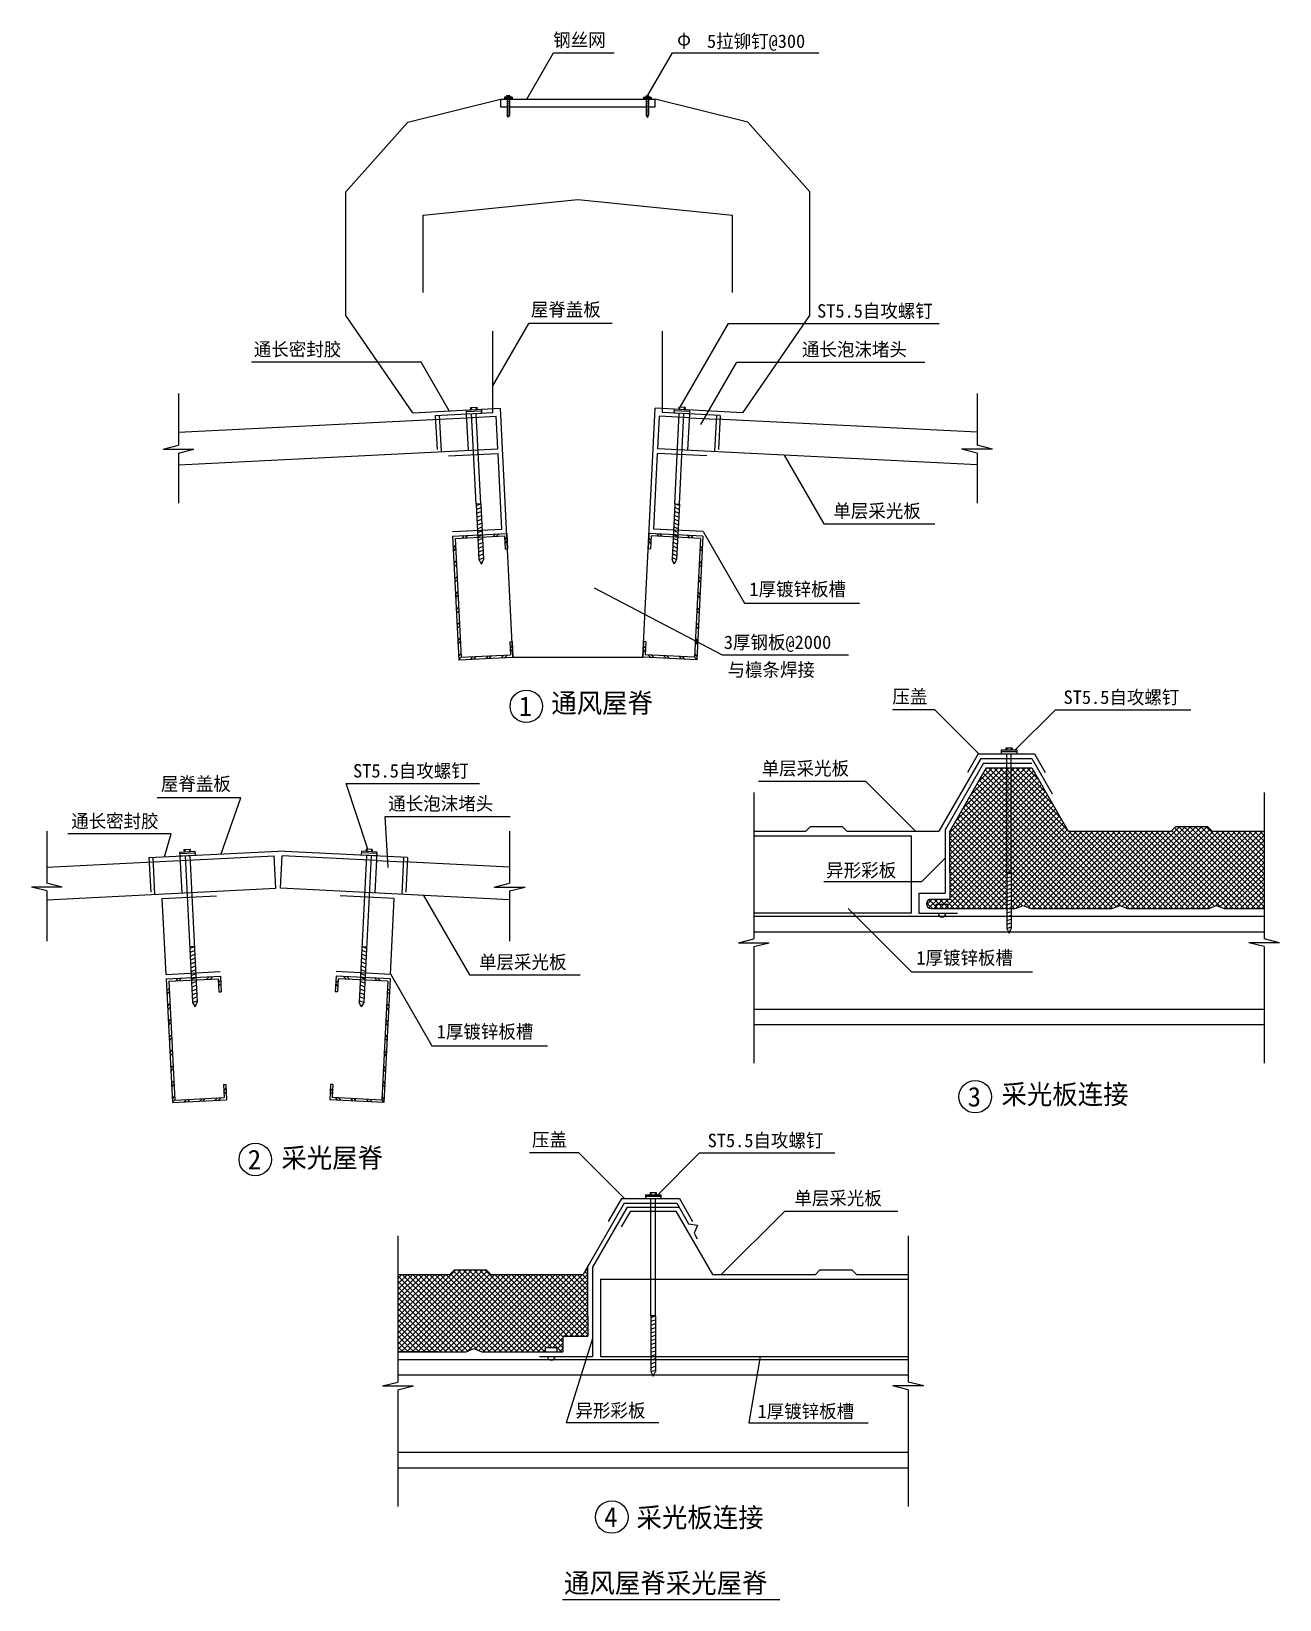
# Model space of a CAD drawing. Header units: metres. Extents: x -1391 to 14752, y -5432 to 14847.
import ezdxf

# ---------------------------------------------------------------- set-up
doc = ezdxf.new("R2010")
doc.units = ezdxf.units.M
for name, color, linetype in [('1', 2, 'Continuous'), ('2', 3, 'Continuous'), ('4', 5, 'Continuous'), ('5', 6, 'Continuous')]:
    doc.layers.add(name, color=color, linetype=linetype)

msp = doc.modelspace()

# ---------------------------------------------------------------- hatches: boundary and pattern name
at = {"layer": '5'}
h = msp.add_hatch(dxfattribs=at)
h.set_pattern_fill('PLAST', scale=1000)
h.paths.add_polyline_path([(6444.31, 13871.78), (6529.31, 13871.78), (6529.31, 13971.78), (6494.31, 13971.78), (4759.31, 13971.78), (4759.31, 13871.78), (4844.31, 13871.78)])
h.paths.add_polyline_path([(4729.31, 13971.78), (4694.31, 13971.78), (4644.31, 13971.78), (4644.31, 13871.78), (4729.31, 13871.78)])
h.paths.add_polyline_path([(6559.31, 13871.78), (6644.31, 13871.78), (6644.31, 13971.78), (6559.31, 13971.78)])

# ---------------------------------------------------------------- linework, layer by layer
for p, q in [((4675.56, 13971.78), (6675.56, 13971.78)), ((4875.56, 13871.78), (6475.56, 13871.78)), ((3885.59, 9832.55), (4235.15, 9850.03)), ((7115.97, 9850.03), (7465.53, 9832.55)), ((11222.42, 3967.6), (11222.42, 5504.2)), ((11282.42, 3967.6), (11282.42, 5504.2)), ((10558.04, 4629.83), (11222.55, 5294.35)), ((10654.64, 4797.15), (11181.7, 5324.2)), ((10751.25, 4964.46), (11110.99, 5324.2)), ((10847.85, 5131.78), (11040.28, 5324.2)), ((11222.55, 5018.49), (10943.54, 5297.51)), ((10944.46, 5299.09), (10969.57, 5324.2)), ((11222.55, 5089.2), (10987.55, 5324.2)), ((11222.55, 5159.91), (11058.26, 5324.2)), ((11222.55, 5230.62), (11128.98, 5324.2)), ((11222.55, 5301.33), (11199.69, 5324.2)), ((11222.55, 5294.35), (11252.41, 5324.2)), ((11282.55, 5241.33), (11222.55, 5301.33)), ((11222.55, 5223.64), (11282.55, 5283.64)), ((11282.55, 5312.05), (11270.4, 5324.2)), ((11282.55, 5071.51), (11535.25, 5324.2)), ((11282.55, 5142.22), (11464.54, 5324.2)), ((11282.55, 5212.93), (11393.83, 5324.2)), ((11282.55, 5283.64), (11323.12, 5324.2)), ((11922.89, 4671.71), (11282.55, 5312.05)), ((11282.55, 5000.79), (11568.05, 5286.29)), ((11826.29, 4839.02), (11341.11, 5324.2)), ((11729.68, 5006.34), (11411.82, 5324.2)), ((11633.08, 5173.65), (11482.53, 5324.2)), ((10485.5, 4486.59), (11222.55, 5223.64)), ((10485.5, 4415.87), (11222.55, 5152.93)), ((10485.5, 4345.16), (11222.55, 5082.22)), ((11222.55, 4664.94), (10814.13, 5073.37)), ((11222.55, 4735.65), (10840.01, 5118.19)), ((11222.55, 4806.36), (10865.89, 5163.02)), ((11222.55, 4877.07), (10891.77, 5207.85)), ((11222.55, 4947.78), (10917.66, 5252.68)), ((11282.55, 5170.62), (11222.55, 5230.62)), ((11222.55, 5152.93), (11282.55, 5212.93)), ((11282.55, 5099.91), (11222.55, 5159.91)), ((11222.55, 5082.22), (11282.55, 5142.22)), ((11282.55, 5029.2), (11222.55, 5089.2)), ((11222.55, 5011.51), (11282.55, 5071.51)), ((11282.55, 4930.08), (11593.93, 5241.46)), ((13019.69, 3504.2), (11282.55, 5241.33)), ((11282.55, 4859.37), (11619.81, 5196.63)), ((12948.98, 3504.2), (11282.55, 5170.62)), ((11282.55, 4788.66), (11645.69, 5151.8)), ((11282.55, 4717.95), (11671.58, 5106.98)), ((12878.26, 3504.2), (11282.55, 5099.91)), ((10485.5, 4274.45), (11222.55, 5011.51)), ((10485.5, 4203.74), (11222.55, 4940.79)), ((10485.5, 4133.03), (11222.55, 4870.08)), ((11222.55, 4382.1), (10710.59, 4894.06)), ((11222.55, 4452.81), (10736.48, 4938.88)), ((11222.55, 4523.52), (10762.36, 4983.71)), ((11222.55, 4594.23), (10788.24, 5028.54)), ((11282.55, 4958.49), (11222.55, 5018.49)), ((11222.55, 4940.79), (11282.55, 5000.79)), ((11282.55, 4887.78), (11222.55, 4947.78)), ((11222.55, 4870.08), (11282.55, 4930.08)), ((11282.55, 4817.07), (11222.55, 4877.07)), ((11282.55, 4647.24), (11697.46, 5062.15)), ((12807.55, 3504.2), (11282.55, 5029.2)), ((11282.55, 4576.53), (11723.34, 5017.32)), ((11282.55, 4505.82), (11749.23, 4972.49)), ((12704.4, 3536.64), (11282.55, 4958.49)), ((11282.55, 4435.11), (11775.11, 4927.66)), ((12643.1, 3527.24), (11282.55, 4887.78)), ((11282.55, 4364.4), (11800.99, 4882.84)), ((10485.5, 4062.32), (11222.55, 4799.37)), ((10485.5, 3991.61), (11222.55, 4728.66)), ((11222.55, 4028.54), (10581.18, 4669.92)), ((11222.55, 4099.25), (10607.06, 4714.74)), ((11222.55, 4169.96), (10632.95, 4759.57)), ((11222.55, 4240.67), (10658.83, 4804.4)), ((11222.55, 4311.39), (10684.71, 4849.23)), ((11222.55, 4799.37), (11282.55, 4859.37)), ((11282.55, 4746.36), (11222.55, 4806.36)), ((11222.55, 4728.66), (11282.55, 4788.66)), ((11282.55, 4675.65), (11222.55, 4735.65)), ((11222.55, 4657.95), (11282.55, 4717.95)), ((11282.55, 4604.94), (11222.55, 4664.94)), ((11282.55, 4293.69), (11826.87, 4838.01)), ((12592.59, 3507.04), (11282.55, 4817.07)), ((11282.55, 4222.98), (11852.76, 4793.18)), ((11282.55, 4152.27), (11878.64, 4748.35)), ((12524.71, 3504.2), (11282.55, 4746.36)), ((11282.55, 4081.56), (11904.52, 4703.52)), ((12454, 3504.2), (11282.55, 4675.65)), ((10485.5, 3920.9), (11222.55, 4657.95)), ((10485.5, 3850.19), (11222.55, 4587.24)), ((10485.5, 3779.48), (11222.55, 4516.53)), ((11222.55, 3745.7), (10485.5, 4482.75)), ((11222.55, 3816.41), (10503.53, 4535.43)), ((11222.55, 3887.12), (10529.42, 4580.26)), ((11222.55, 3957.83), (10555.3, 4625.09)), ((11222.55, 4587.24), (11282.55, 4647.24)), ((11282.55, 4534.23), (11222.55, 4594.23)), ((11222.55, 4516.53), (11282.55, 4576.53)), ((11282.55, 4463.52), (11222.55, 4523.52)), ((11222.55, 4445.82), (11282.55, 4505.82)), ((11282.55, 4010.85), (11930.4, 4658.7)), ((11282.55, 3940.13), (11956.29, 4613.87)), ((12383.29, 3504.2), (11282.55, 4604.94)), ((11282.55, 3869.42), (11982.17, 4569.04)), ((12312.58, 3504.2), (11282.55, 4534.23)), ((11282.55, 3798.71), (12008.05, 4524.21)), ((11282.55, 3515.87), (12270.89, 4504.2)), ((11282.55, 3586.58), (12200.18, 4504.2)), ((11282.55, 3657.29), (12129.46, 4504.2)), ((11282.55, 3728), (12058.75, 4504.2)), ((12241.87, 3504.2), (11282.55, 4463.52)), ((11345.66, 3508.27), (12341.6, 4504.2)), ((11447.51, 3539.4), (12412.31, 4504.2)), ((11498.01, 3519.2), (12483.02, 4504.2)), ((11553.73, 3504.2), (12553.73, 4504.2)), ((11624.44, 3504.2), (12624.44, 4504.2)), ((11695.15, 3504.2), (12695.15, 4504.2)), ((11765.86, 3504.2), (12765.86, 4504.2)), ((11836.57, 3504.2), (12836.57, 4504.2)), ((11907.28, 3504.2), (12907.28, 4504.2)), ((11977.99, 3504.2), (12977.99, 4504.2)), ((12048.7, 3504.2), (13048.7, 4504.2)), ((13090.4, 3504.2), (12090.4, 4504.2)), ((12119.41, 3504.2), (13119.41, 4504.2)), ((13161.11, 3504.2), (12161.11, 4504.2)), ((12190.13, 3504.2), (13190.13, 4504.2)), ((13231.82, 3504.2), (12231.82, 4504.2)), ((12260.84, 3504.2), (13260.84, 4504.2)), ((13302.53, 3504.2), (12302.53, 4504.2)), ((12331.55, 3504.2), (13331.55, 4504.2)), ((13373.24, 3504.2), (12373.24, 4504.2)), ((12402.26, 3504.2), (13462.26, 4564.2)), ((13443.95, 3504.2), (12443.95, 4504.2)), ((12472.97, 3504.2), (13532.97, 4564.2)), ((13514.66, 3504.2), (12514.66, 4504.2)), ((12543.68, 3504.2), (13603.68, 4564.2)), ((13585.37, 3504.2), (12585.37, 4504.2)), ((12633.65, 3523.46), (13674.39, 4564.2)), ((13656.08, 3504.2), (12656.08, 4504.2)), ((12713.79, 3532.89), (13745.1, 4564.2)), ((13726.79, 3504.2), (12726.79, 4504.2)), ((12764.29, 3512.69), (13815.81, 4564.2)), ((13797.5, 3504.2), (12797.5, 4504.2)), ((12826.52, 3504.2), (13853.74, 4531.42)), ((13858.87, 3513.55), (12868.21, 4504.2)), ((12897.23, 3504.2), (13897.23, 4504.2)), ((13909.38, 3533.75), (12938.92, 4504.2)), ((12967.94, 3504.2), (13967.94, 4504.2)), ((13992.39, 3521.45), (13009.64, 4504.2)), ((13038.65, 3504.2), (14038.65, 4504.2)), ((14080.35, 3504.2), (13080.35, 4504.2)), ((13109.36, 3504.2), (14109.36, 4504.2)), ((14151.06, 3504.2), (13151.06, 4504.2)), ((13180.07, 3504.2), (14180.07, 4504.2)), ((14221.77, 3504.2), (13221.77, 4504.2)), ((13250.79, 3504.2), (14250.79, 4504.2)), ((14292.48, 3504.2), (13292.48, 4504.2)), ((13321.5, 3504.2), (14321.5, 4504.2)), ((14363.19, 3504.2), (13357.07, 4510.32)), ((13392.21, 3504.2), (14392.21, 4504.2)), ((14433.9, 3504.2), (13392.43, 4545.68)), ((14504.61, 3504.2), (13444.61, 4564.2)), ((13462.92, 3504.2), (14462.92, 4504.2)), ((14552.55, 3526.97), (13515.32, 4564.2)), ((13533.63, 3504.2), (14533.63, 4504.2)), ((14552.55, 3597.68), (13586.03, 4564.2)), ((14552.55, 3668.39), (13656.74, 4564.2)), ((14552.55, 3739.1), (13727.45, 4564.2)), ((14552.55, 3809.81), (13798.16, 4564.2)), ((14552.55, 3880.52), (13928.87, 4504.2)), ((14552.55, 3951.23), (13999.58, 4504.2)), ((14552.55, 4021.94), (14070.3, 4504.2)), ((14552.55, 4092.66), (14141.01, 4504.2)), ((14552.55, 4163.37), (14211.72, 4504.2)), ((14552.55, 4234.08), (14282.43, 4504.2)), ((14552.55, 4304.79), (14353.14, 4504.2)), ((14552.55, 4375.5), (14423.85, 4504.2)), ((14552.55, 4446.21), (14494.56, 4504.2)), ((10422.36, 3504.2), (11222.55, 4304.4)), ((10485.5, 3708.77), (11222.55, 4445.82)), ((11222.55, 3674.99), (10485.5, 4412.04)), ((10485.5, 3638.06), (11222.55, 4375.11)), ((11222.55, 3604.28), (10485.5, 4341.33)), ((11222.55, 3533.57), (10485.5, 4270.62)), ((11282.55, 4392.81), (11222.55, 4452.81)), ((11222.55, 4375.11), (11282.55, 4435.11)), ((11282.55, 4322.1), (11222.55, 4382.1)), ((11222.55, 4304.4), (11282.55, 4364.4)), ((11282.55, 4251.39), (11222.55, 4311.39)), ((11222.55, 4233.69), (11282.55, 4293.69)), ((12171.16, 3504.2), (11282.55, 4392.81)), ((12100.45, 3504.2), (11282.55, 4322.1)), ((13604.34, 3504.2), (14552.55, 4452.42)), ((13675.05, 3504.2), (14552.55, 4381.71)), ((13745.76, 3504.2), (14552.55, 4311)), ((182.2, 4106.53), (531.77, 4124.01)), ((3070.59, 4124.01), (3420.16, 4106.53)), ((11181.21, 3504.2), (10485.5, 4199.91)), ((11110.5, 3504.2), (10485.5, 4129.2)), ((11039.79, 3504.2), (10485.5, 4058.49)), ((10493.07, 3504.2), (11222.55, 4233.69)), ((10563.78, 3504.2), (11222.55, 4162.98)), ((10634.49, 3504.2), (11222.55, 4092.27)), ((11282.55, 4180.67), (11222.55, 4240.67)), ((11222.55, 4162.98), (11282.55, 4222.98)), ((11282.55, 4109.96), (11222.55, 4169.96)), ((11222.55, 4092.27), (11282.55, 4152.27)), ((11282.55, 4039.25), (11222.55, 4099.25)), ((11222.55, 4021.56), (11282.55, 4081.56)), ((12029.74, 3504.2), (11282.55, 4251.39)), ((11959.03, 3504.2), (11282.55, 4180.67)), ((11888.31, 3504.2), (11282.55, 4109.96)), ((13816.47, 3504.2), (14552.55, 4240.29)), ((13921.63, 3538.66), (14552.55, 4169.58)), ((13980.07, 3526.38), (14552.55, 4098.86)), ((10969.08, 3504.2), (10485.5, 3987.78)), ((10898.37, 3504.2), (10485.5, 3917.07)), ((10705.2, 3504.2), (11222.55, 4021.56)), ((10775.91, 3504.2), (11222.55, 3950.85)), ((10846.62, 3504.2), (11222.55, 3880.13)), ((11282.55, 3968.54), (11222.55, 4028.54)), ((11239.31, 3967.6), (11282.55, 4010.85)), ((11817.6, 3504.2), (11282.55, 4039.25)), ((11746.89, 3504.2), (11282.55, 3968.54)), ((11676.18, 3504.2), (11282.55, 3897.83)), ((14030.57, 3506.17), (14552.55, 4028.15)), ((14099.31, 3504.2), (14552.55, 3957.44)), ((14170.02, 3504.2), (14552.55, 3886.73)), ((10827.65, 3504.2), (10485.5, 3846.36)), ((10756.94, 3504.2), (10485.5, 3775.65)), ((10686.23, 3504.2), (10485.5, 3704.93)), ((10917.33, 3504.2), (11222.55, 3809.42)), ((10988.04, 3504.2), (11222.55, 3738.71)), ((11058.75, 3504.2), (11222.55, 3668)), ((11605.47, 3504.2), (11282.55, 3827.12)), ((11534.27, 3504.7), (11282.55, 3756.41)), ((11427.32, 3540.93), (11282.55, 3685.7)), ((14240.73, 3504.2), (14552.55, 3816.02)), ((14311.45, 3504.2), (14552.55, 3745.31)), ((14382.16, 3504.2), (14552.55, 3674.6)), ((10186.85, 3551.54), (10259.52, 3624.2)), ((10261.97, 3504.2), (10187.32, 3578.85)), ((10217.28, 3511.26), (10330.23, 3624.2)), ((10332.68, 3504.2), (10218.9, 3617.98)), ((10280.94, 3504.2), (10400.94, 3624.2)), ((10403.39, 3504.2), (10283.39, 3624.2)), ((10351.65, 3504.2), (10471.65, 3624.2)), ((10474.1, 3504.2), (10354.1, 3624.2)), ((10544.81, 3504.2), (10424.81, 3624.2)), ((10615.52, 3504.2), (10485.5, 3634.22)), ((11129.46, 3504.2), (11222.55, 3597.29)), ((11200.18, 3504.2), (11222.55, 3526.58)), ((11376.81, 3520.73), (11282.55, 3614.99)), ((11322.63, 3504.2), (11282.55, 3544.28)), ((14452.87, 3504.2), (14552.55, 3603.89)), ((14523.58, 3504.2), (14552.55, 3533.18)), ((3349.65, -2198.05), (4380.69, -1167.01)), ((3349.65, -2127.34), (4309.98, -1167.01)), ((3349.65, -2056.62), (4239.27, -1167.01)), ((3349.65, -1985.91), (4168.56, -1167.01)), ((3349.65, -1915.2), (4097.85, -1167.01)), ((3391.4, -2227.01), (4451.4, -1167.01)), ((3462.11, -2227.01), (4506.68, -1182.44)), ((5109.74, -2227.01), (4065.5, -1182.76)), ((5180.45, -2227.01), (4120.45, -1167.01)), ((5251.16, -2227.01), (4191.16, -1167.01)), ((5271.87, -2177.01), (4261.87, -1167.01)), ((5342.59, -2177.01), (4332.59, -1167.01)), ((5463.3, -2227.01), (4403.3, -1167.01)), ((5482.6, -2175.6), (4474.01, -1167.01)), ((5756.51, -1205.4), (5807.28, -1154.64)), ((5807.28, -1227.49), (5767.01, -1187.22)), ((5807.28, -1156.78), (5792.89, -1142.39)), ((3349.65, -1844.49), (3967.14, -1227.01)), ((3349.65, -1773.78), (3896.43, -1227.01)), ((3349.65, -1703.07), (3825.72, -1227.01)), ((3349.65, -1632.36), (3755.01, -1227.01)), ((3349.65, -1561.65), (3684.3, -1227.01)), ((3349.65, -1490.94), (3613.59, -1227.01)), ((3349.65, -1420.23), (3542.87, -1227.01)), ((3349.65, -1349.52), (3472.16, -1227.01)), ((3349.65, -1278.81), (3401.45, -1227.01)), ((4303.55, -2198.63), (3349.65, -1244.74)), ((4253.04, -2218.83), (3349.65, -1315.45)), ((4190.5, -2227.01), (3349.65, -1386.16)), ((4382.66, -2207.03), (3402.64, -1227.01)), ((4473.35, -2227.01), (3473.35, -1227.01)), ((3532.82, -2227.01), (4542.04, -1217.79)), ((4544.06, -2227.01), (3544.06, -1227.01)), ((3603.53, -2227.01), (4603.53, -1227.01)), ((4614.77, -2227.01), (3614.77, -1227.01)), ((3674.25, -2227.01), (4674.25, -1227.01)), ((4685.48, -2227.01), (3685.48, -1227.01)), ((3744.96, -2227.01), (4744.96, -1227.01)), ((4756.19, -2227.01), (3756.19, -1227.01)), ((3815.67, -2227.01), (4815.67, -1227.01)), ((4826.9, -2227.01), (3826.9, -1227.01)), ((3886.38, -2227.01), (4886.38, -1227.01)), ((4897.61, -2227.01), (3897.61, -1227.01)), ((3957.09, -2227.01), (4957.09, -1227.01)), ((4968.32, -2227.01), (3968.32, -1227.01)), ((4027.8, -2227.01), (5027.8, -1227.01)), ((5039.03, -2227.01), (4030.14, -1218.12)), ((4098.51, -2227.01), (5098.51, -1227.01)), ((4169.22, -2227.01), (5169.22, -1227.01)), ((4244.82, -2222.12), (5239.93, -1227.01)), ((4345.49, -2192.16), (5310.64, -1227.01)), ((4396, -2212.37), (5381.35, -1227.01)), ((4452.06, -2227.01), (5452.06, -1227.01)), ((4522.77, -2227.01), (5522.77, -1227.01)), ((4593.48, -2227.01), (5593.48, -1227.01)), ((5482.6, -2104.89), (4604.72, -1227.01)), ((4664.2, -2227.01), (5664.2, -1227.01)), ((5482.6, -2034.18), (4675.43, -1227.01)), ((4734.91, -2227.01), (5734.91, -1227.01)), ((5546.14, -2027.01), (4746.14, -1227.01)), ((4805.62, -2227.01), (5807.28, -1225.35)), ((5616.85, -2027.01), (4816.85, -1227.01)), ((4876.33, -2227.01), (5807.28, -1296.06)), ((5687.56, -2027.01), (4887.56, -1227.01)), ((4947.04, -2227.01), (5807.28, -1366.77)), ((5758.27, -2027.01), (4958.27, -1227.01)), ((5807.36, -2005.39), (5028.98, -1227.01)), ((5807.36, -1934.68), (5099.69, -1227.01)), ((5807.36, -1863.97), (5170.4, -1227.01)), ((5807.36, -1793.26), (5241.11, -1227.01)), ((5807.28, -1722.46), (5311.82, -1227.01)), ((5807.28, -1651.75), (5382.54, -1227.01)), ((5807.28, -1581.04), (5453.25, -1227.01)), ((5807.28, -1510.33), (5523.96, -1227.01)), ((5807.28, -1439.62), (5594.67, -1227.01)), ((5807.28, -1368.91), (5665.38, -1227.01)), ((5807.28, -1298.2), (5736.09, -1227.01)), ((4119.79, -2227.01), (3349.65, -1456.87)), ((4049.08, -2227.01), (3349.65, -1527.58)), ((3978.37, -2227.01), (3349.65, -1598.29)), ((5017.75, -2227.01), (5807.28, -1437.48)), ((5088.46, -2227.01), (5807.28, -1508.19)), ((5159.17, -2227.01), (5807.28, -1578.9)), ((3907.66, -2227.01), (3349.65, -1669)), ((3836.95, -2227.01), (3349.65, -1739.71)), ((3766.24, -2227.01), (3349.65, -1810.42)), ((5279.88, -2177.01), (5807.28, -1649.61)), ((5500.59, -2027.01), (5807.28, -1720.32)), ((5571.3, -2027.01), (5807.36, -1790.95)), ((3695.53, -2227.01), (3349.65, -1881.13)), ((3624.82, -2227.01), (3349.65, -1951.84)), ((3554.11, -2227.01), (3349.65, -2022.55)), ((5642.01, -2027.01), (5807.36, -1861.66)), ((5712.72, -2027.01), (5807.36, -1932.37)), ((5783.43, -2027.01), (5807.36, -2003.08)), ((3483.4, -2227.01), (3349.65, -2093.27)), ((3412.69, -2227.01), (3349.65, -2163.98)), ((5229.88, -2227.01), (5257.6, -2199.29)), ((5350.59, -2177.01), (5482.6, -2045)), ((5407.6, -2190.71), (5482.6, -2115.71)), ((5442.01, -2227.01), (5482.6, -2186.42)), ((5479.34, -5432.32), (8290.16, -5432.32))]:
    msp.add_line(p, q)
at = {"layer": '1'}
for p, q in [((3475.56, 13671.78), (4675.56, 13971.78)), ((4675.56, 13971.78), (4675.56, 13871.78)), ((4675.56, 13871.78), (4875.56, 13871.78)), ((6475.56, 13871.78), (6675.56, 13871.78)), ((7875.56, 13671.78), (6675.56, 13971.78)), ((6675.56, 13871.78), (6675.56, 13971.78)), ((2675.56, 12771.78), (3475.56, 13671.78)), ((8675.56, 12771.78), (7875.56, 13671.78)), ((2675.56, 11171.78), (2675.56, 12771.78)), ((3675.56, 12471.78), (5675.56, 12671.78)), ((5675.56, 12671.78), (7675.56, 12471.78)), ((8675.56, 11171.78), (8675.56, 12771.78)), ((3675.56, 11471.78), (3675.56, 12471.78)), ((7675.56, 11471.78), (7675.56, 12471.78)), ((3542.34, 9915.52), (2675.56, 11171.78)), ((7808.78, 9915.52), (8675.56, 11171.78)), ((4578.16, 9917.24), (4578.16, 10971.78)), ((6772.96, 9917.24), (6772.96, 10971.78)), ((3833.16, 9879.99), (4578.16, 9917.24)), ((3833.16, 9879.99), (3855.13, 9440.54)), ((7517.97, 9879.99), (6772.96, 9917.24)), ((7517.97, 9879.99), (7495.99, 9440.54)), ((512.08, 9243.35), (4641.58, 9449.83)), ((4005.38, 9357.94), (4644.58, 9389.9)), ((4693.52, 8411.13), (4644.58, 9389.9)), ((6657.6, 8411.13), (6706.54, 9389.9)), ((7345.74, 9357.94), (6706.54, 9389.9)), ((10839.04, 9243.35), (6709.54, 9449.83)), ((4054.32, 8379.17), (4693.52, 8411.13)), ((7296.8, 8379.17), (6657.6, 8411.13)), ((10854.9, 5504.2), (10714.88, 5261.7)), ((10854.9, 5504.2), (11580.65, 5504.2)), ((11580.65, 5504.2), (11720.67, 5261.7)), ((10889.54, 5444.2), (10346.8, 4504.2)), ((10924.18, 5384.2), (10425.37, 4520.28)), ((10958.82, 5324.2), (10840.45, 5119.2)), ((10889.54, 5444.2), (11546.01, 5444.2)), ((10924.18, 5384.2), (11546.02, 5384.2)), ((10958.82, 5324.2), (11546.02, 5324.2)), ((11546.01, 5444.2), (11808.72, 4989.2)), ((11546.02, 5324.2), (12019.47, 4504.2)), ((7952.42, 4504.2), (8624.02, 4504.2)), ((8684.02, 4564.2), (8624.02, 4504.2)), ((8684.02, 4564.2), (9094.02, 4564.2)), ((9154.02, 4504.2), (9094.02, 4564.2)), ((9154.02, 4504.2), (10346.8, 4504.2)), ((10425.37, 4520.28), (10425.37, 3704.2)), ((12019.47, 4504.2), (13350.82, 4504.2)), ((13410.82, 4564.2), (13350.82, 4504.2)), ((13410.82, 4564.2), (13820.82, 4564.2)), ((13820.82, 4564.2), (13880.82, 4504.2)), ((13880.82, 4504.2), (14552.42, 4504.2)), ((129.27, 4164.01), (1801.18, 4247.6)), ((129.27, 4164.01), (151.74, 3714.52)), ((3473.09, 4164.01), (1801.18, 4247.6)), ((3473.09, 4164.01), (3450.62, 3714.52)), ((10485.37, 3964.2), (10485.37, 3624.2)), ((-1191.3, 3617.33), (1771.18, 3765.45)), ((301.99, 3631.92), (1001.12, 3666.88)), ((4793.66, 3617.33), (1831.18, 3765.45)), ((3300.37, 3631.92), (2601.24, 3666.88)), ((10085.37, 3704.2), (10425.37, 3704.2)), ((10085.37, 3704.2), (10085.37, 3444.2)), ((350.93, 2653.14), (301.99, 3631.92)), ((3251.43, 2653.14), (3300.37, 3631.92)), ((10245.37, 3624.2), (10485.37, 3624.2)), ((10245.37, 3504.2), (11335.37, 3504.2)), ((11335.37, 3504.2), (11435.37, 3544.2)), ((11435.37, 3544.2), (11535.37, 3504.2)), ((11535.37, 3504.2), (12585.37, 3504.2)), ((12585.37, 3504.2), (12685.37, 3544.2)), ((12685.37, 3544.2), (12785.37, 3504.2)), ((12785.37, 3504.2), (13835.37, 3504.2)), ((13835.37, 3504.2), (13935.37, 3544.2)), ((13935.37, 3544.2), (14035.37, 3504.2)), ((14035.37, 3504.2), (14552.42, 3504.2)), ((10085.37, 3444.2), (10585.37, 3444.2)), ((350.93, 2653.14), (1050.06, 2688.1)), ((3251.43, 2653.14), (2552.3, 2688.1)), ((6275.09, -307.01), (5743.9, -1227.01)), ((6315.5, -357.01), (5867.14, -1133.56)), ((6240.45, -247.01), (6068.78, -544.33)), ((6240.45, -247.01), (6989.3, -247.01)), ((6275.09, -307.01), (6954.66, -307.01)), ((6315.5, -357.01), (6983.53, -357.01)), ((6954.66, -307.01), (7109.01, -574.33)), ((6989.3, -247.01), (7160.97, -544.33)), ((6355.92, -407.01), (6237.55, -612.01)), ((6355.92, -407.01), (6943.12, -407.01)), ((6943.12, -407.01), (7416.57, -1227.01)), ((7109.01, -574.33), (7224.84, -588.28)), ((7224.84, -588.28), (7179.01, -695.57)), ((7179.01, -695.57), (7220.26, -767.01)), ((4081.12, -1167.01), (4021.12, -1227.01)), ((4081.12, -1167.01), (4491.12, -1167.01)), ((4551.12, -1227.01), (4491.12, -1167.01)), ((5867.14, -1133.56), (5867.14, -2287.01)), ((8807.92, -1167.01), (8747.92, -1227.01)), ((8807.92, -1167.01), (9217.92, -1167.01)), ((9217.92, -1167.01), (9277.92, -1227.01)), ((3349.52, -1227.01), (4021.12, -1227.01)), ((4551.12, -1227.01), (5743.9, -1227.01)), ((7416.57, -1227.01), (8747.92, -1227.01)), ((9277.92, -1227.01), (9949.52, -1227.01)), ((5807.23, -1767.01), (5807.23, -2027.01)), ((5482.47, -2027.01), (5807.23, -2027.01)), ((5482.47, -2027.01), (5482.47, -2227.01)), ((3866.57, -2227.01), (3349.52, -2227.01)), ((3349.52, -2227.01), (4232.47, -2227.01)), ((4232.47, -2227.01), (4332.47, -2187.01)), ((4332.47, -2187.01), (4432.47, -2227.01)), ((4432.47, -2227.01), (5482.47, -2227.01)), ((5182.47, -2287.01), (5867.14, -2287.01))]:
    msp.add_line(p, q, dxfattribs=at)
msp.add_arc((10245.37, 3564.2), 60, 90, 270, dxfattribs=at)
at = {"layer": '2'}
for p, q in [((5014.97, 13971.78), (5360.11, 14569.56)), ((5360.11, 14569.56), (6144.22, 14569.56)), ((6577.45, 14011.78), (6899.49, 14569.56)), ((6899.49, 14569.56), (8794.15, 14569.56)), ((4825.56, 13996.78), (4725.56, 13996.78)), ((4725.56, 13996.78), (4725.56, 13971.78)), ((4755.56, 14011.78), (4755.56, 13996.78)), ((4795.56, 14011.78), (4755.56, 14011.78)), ((4760.56, 14011.78), (4760.56, 13996.78)), ((4790.56, 14011.78), (4790.56, 13996.78)), ((4795.56, 14011.78), (4795.56, 13996.78)), ((4825.56, 13996.78), (4825.56, 13971.78)), ((6525.56, 13996.78), (6625.56, 13996.78)), ((6525.56, 13996.78), (6525.56, 13971.78)), ((6555.56, 14011.78), (6555.56, 13996.78)), ((6555.56, 14011.78), (6595.56, 14011.78)), ((6560.56, 14011.78), (6560.56, 13996.78)), ((6590.56, 14011.78), (6590.56, 13996.78)), ((6595.56, 14011.78), (6595.56, 13996.78)), ((6625.56, 13996.78), (6625.56, 13971.78)), ((4825.56, 13986.78), (4725.56, 13986.78)), ((4825.56, 13971.78), (4725.56, 13971.78)), ((4759.76, 13971.78), (4789.76, 13971.78)), ((4790.56, 13961.78), (4760.56, 13971.78)), ((4760.56, 13971.78), (4760.56, 13761.78)), ((4790.56, 13936.78), (4760.56, 13946.78)), ((4790.56, 13911.78), (4760.56, 13921.78)), ((4790.56, 13886.78), (4760.56, 13896.78)), ((4790.56, 13861.78), (4760.56, 13871.78)), ((4790.56, 13836.78), (4760.56, 13846.78)), ((4790.56, 13811.78), (4760.56, 13821.78)), ((4790.56, 13786.78), (4760.56, 13796.78)), ((4790.56, 13971.78), (4790.56, 13761.78)), ((6525.56, 13986.78), (6625.56, 13986.78)), ((6525.56, 13971.78), (6625.56, 13971.78)), ((6560.56, 13961.78), (6590.56, 13971.78)), ((6560.56, 13971.78), (6560.56, 13761.78)), ((6560.56, 13936.78), (6590.56, 13946.78)), ((6560.56, 13911.78), (6590.56, 13921.78)), ((6560.56, 13886.78), (6590.56, 13896.78)), ((6560.56, 13861.78), (6590.56, 13871.78)), ((6560.56, 13836.78), (6590.56, 13846.78)), ((6560.56, 13811.78), (6590.56, 13821.78)), ((6560.56, 13786.78), (6590.56, 13796.78)), ((6591.36, 13971.78), (6561.36, 13971.78)), ((6590.56, 13971.78), (6590.56, 13761.78)), ((4790.56, 13761.78), (4760.56, 13771.78)), ((4775.56, 13731.78), (4760.56, 13761.78)), ((4779.85, 13740.35), (4769.56, 13743.78)), ((4790.56, 13761.78), (4775.56, 13731.78)), ((6560.56, 13761.78), (6590.56, 13771.78)), ((6560.56, 13761.78), (6575.56, 13731.78)), ((6571.27, 13740.35), (6581.56, 13743.78)), ((6575.56, 13731.78), (6590.56, 13761.78)), ((4578.16, 10261.97), (5044.44, 11069.56)), ((6119.93, 11069.56), (5044.44, 11069.56)), ((7000.09, 9985.99), (7625.71, 11069.56)), ((7625.71, 11069.56), (10349.29, 11069.56)), ((3648, 10569.56), (1454.63, 10569.56)), ((4012.07, 9939), (3648, 10569.56)), ((7266.53, 9762.73), (7732.36, 10569.56)), ((7732.36, 10569.56), (10165.1, 10569.56)), ((512.08, 10165.95), (512.08, 9494.4)), ((10839.04, 10165.95), (10839.04, 9494.4)), ((3542.34, 9915.52), (4675.54, 9972.18)), ((4230.16, 9949.91), (4429.91, 9959.89)), ((4230.16, 9949.91), (4232.66, 9899.97)), ((4231.16, 9929.93), (4430.91, 9939.92)), ((4288.59, 9982.87), (4368.49, 9986.86)), ((4288.59, 9982.87), (4290.08, 9952.9)), ((4298.57, 9983.37), (4300.07, 9953.4)), ((4358.5, 9986.36), (4360, 9956.4)), ((4368.49, 9986.86), (4369.98, 9956.9)), ((4429.91, 9959.89), (4432.41, 9909.96)), ((4836.34, 6756.19), (4675.54, 9972.18)), ((6514.78, 6756.19), (6675.58, 9972.18)), ((7808.78, 9915.52), (6675.58, 9972.18)), ((6921.21, 9959.89), (6918.71, 9909.96)), ((7119.96, 9929.93), (6920.21, 9939.92)), ((7120.96, 9949.91), (6921.21, 9959.89)), ((6982.63, 9986.86), (6981.14, 9956.9)), ((7062.53, 9982.87), (6982.63, 9986.86)), ((6992.62, 9986.36), (6991.12, 9956.4)), ((7052.55, 9983.37), (7051.05, 9953.4)), ((7062.53, 9982.87), (7061.04, 9952.9)), ((7120.96, 9949.91), (7118.46, 9899.97)), ((512.08, 9663.88), (3885.59, 9832.55)), ((3883.09, 9882.49), (3906.56, 9413.08)), ((4232.66, 9899.97), (4432.41, 9909.96)), ((4232.66, 9899.97), (4256.13, 9430.56)), ((4235.15, 9850.03), (4620.61, 9869.3)), ((4361, 8734.92), (4302.57, 9903.46)), ((4420.92, 8737.92), (4362.49, 9906.46)), ((4641.58, 9449.83), (4620.61, 9869.3)), ((6709.54, 9449.83), (6730.51, 9869.3)), ((7115.97, 9850.03), (6730.51, 9869.3)), ((7118.46, 9899.97), (6918.71, 9909.96)), ((6930.2, 8737.92), (6988.63, 9906.46)), ((6990.13, 8734.92), (7048.55, 9903.46)), ((7118.46, 9899.97), (7094.99, 9430.56)), ((7468.03, 9882.49), (7444.56, 9413.08)), ((10839.04, 9663.88), (7465.53, 9832.55)), ((312.08, 9444.4), (512.08, 9494.4)), ((312.08, 9444.4), (712.08, 9444.4)), ((512.08, 9394.4), (712.08, 9444.4)), ((512.08, 9394.4), (512.08, 8744.18)), ((512.08, 9394.4), (512.08, 8744.18)), ((8343.35, 9368.14), (8855.79, 8480.59)), ((11039.04, 9444.4), (10639.04, 9444.4)), ((10839.04, 9394.4), (10639.04, 9444.4)), ((11039.04, 9444.4), (10839.04, 9494.4)), ((10839.04, 9394.4), (10839.04, 8744.18)), ((10839.04, 9394.4), (10839.04, 8744.18)), ((4420.92, 8737.92), (4361, 8734.92)), ((4361, 8734.92), (4396.95, 8015.82)), ((4361.99, 8714.95), (4420.92, 8737.92)), ((4420.92, 8737.92), (4456.88, 8018.82)), ((6930.2, 8737.92), (6894.25, 8018.82)), ((6930.2, 8737.92), (6990.13, 8734.92)), ((6989.13, 8714.95), (6930.2, 8737.92)), ((6990.13, 8734.92), (6954.17, 8015.82)), ((4364.49, 8665.01), (4423.42, 8687.98)), ((4366.99, 8615.07), (4425.91, 8638.05)), ((4369.49, 8565.14), (4428.41, 8588.11)), ((4371.98, 8515.2), (4430.91, 8538.17)), ((6979.14, 8515.2), (6920.21, 8538.17)), ((6981.64, 8565.14), (6922.71, 8588.11)), ((6984.13, 8615.07), (6925.21, 8638.05)), ((6986.63, 8665.01), (6927.7, 8687.98)), ((4374.48, 8465.26), (4433.41, 8488.23)), ((4376.98, 8415.32), (4435.9, 8438.3)), ((4379.47, 8365.39), (4438.4, 8388.36)), ((4381.97, 8315.45), (4440.9, 8338.42)), ((6969.15, 8315.45), (6910.23, 8338.42)), ((6971.65, 8365.39), (6912.72, 8388.36)), ((6974.15, 8415.32), (6915.22, 8438.3)), ((6976.64, 8465.26), (6917.72, 8488.23)), ((7296.8, 8379.17), (7832.67, 7451.05)), ((8855.79, 8480.59), (10292.08, 8480.59)), ((4384.47, 8265.51), (4443.39, 8288.48)), ((4386.96, 8215.57), (4445.89, 8238.54)), ((4389.46, 8165.64), (4448.39, 8188.61)), ((4391.96, 8115.7), (4450.88, 8138.67)), ((6959.16, 8115.7), (6900.24, 8138.67)), ((6961.66, 8165.64), (6902.73, 8188.61)), ((6964.16, 8215.57), (6905.23, 8238.54)), ((6966.65, 8265.51), (6907.73, 8288.48)), ((4394.45, 8065.76), (4453.38, 8088.73)), ((4396.95, 8015.82), (4455.88, 8038.79)), ((4396.95, 8015.82), (4429.91, 7957.4)), ((4420.49, 7974.09), (4440.7, 7981.97)), ((4429.91, 7957.4), (4456.88, 8018.82)), ((6921.21, 7957.4), (6894.25, 8018.82)), ((6954.17, 8015.82), (6895.24, 8038.79)), ((6956.67, 8065.76), (6897.74, 8088.73)), ((6930.63, 7974.09), (6910.42, 7981.97)), ((6954.17, 8015.82), (6921.21, 7957.4)), ((5886.44, 7651.98), (7543.4, 6784.82)), ((7832.67, 7451.05), (9320.09, 7451.05)), ((4836.34, 6756.19), (6514.78, 6756.19)), ((7543.4, 6784.82), (9176.56, 6784.82)), ((10293.5, 6074.2), (9747.47, 6074.2)), ((10863.5, 5504.2), (10293.5, 6074.2)), ((11332.42, 5554.2), (11852.42, 6074.2)), ((11852.42, 6074.2), (13605.33, 6074.2)), ((11152.42, 5554.2), (11352.42, 5554.2)), ((11152.42, 5554.2), (11152.42, 5504.2)), ((11152.42, 5534.2), (11352.42, 5534.2)), ((11152.42, 5504.2), (11352.42, 5504.2)), ((11212.42, 5584.2), (11212.42, 5554.2)), ((11212.42, 5584.2), (11292.42, 5584.2)), ((11222.42, 5584.2), (11222.42, 5554.2)), ((11282.42, 5584.2), (11282.42, 5554.2)), ((11292.42, 5584.2), (11292.42, 5554.2)), ((11352.42, 5554.2), (11352.42, 5504.2)), ((2677.94, 5122.82), (4402.71, 5122.82)), ((2960.36, 4269.74), (2677.94, 5122.82)), ((8011.71, 5151.45), (9394.46, 5151.45)), ((10041.7, 4504.2), (9394.46, 5151.45)), ((10840.45, 5119.2), (10485.37, 4504.2)), ((1319.04, 4936.59), (237.73, 4936.59)), ((1062.58, 4210.67), (1319.04, 4936.59)), ((7952.42, 5004.2), (7952.42, 3111.35)), ((14552.42, 5004.2), (14552.42, 3111.35)), ((3185.24, 4696.3), (4802.47, 4696.3)), ((3221.15, 4036.7), (3185.24, 4696.3)), ((-1191.3, 4503.3), (-1191.3, 3831.75)), ((417.33, 4468.8), (-920.66, 4468.8)), ((331.13, 4174.1), (417.33, 4468.8)), ((4793.66, 4503.3), (4793.66, 3831.75)), ((10485.37, 3964.2), (10485.37, 4504.2)), ((582.7, 4266.78), (662.6, 4270.77)), ((582.7, 4266.78), (584.2, 4236.82)), ((592.69, 4267.28), (594.19, 4237.32)), ((652.62, 4270.28), (654.11, 4240.31)), ((662.6, 4270.77), (664.1, 4240.81)), ((2937.76, 4270.87), (2936.26, 4240.91)), ((3017.66, 4266.88), (2937.76, 4270.87)), ((2947.75, 4270.37), (2946.25, 4240.41)), ((3007.68, 4267.38), (3006.18, 4237.42)), ((3017.66, 4266.88), (3016.17, 4236.92)), ((7952.42, 4444.2), (9985.37, 4444.2)), ((9985.37, 4444.2), (9985.37, 3444.2)), ((-1191.3, 4037.85), (182.2, 4106.53)), ((179.2, 4166.5), (203.18, 3687.05)), ((524.28, 4233.82), (724.03, 4243.81)), ((524.28, 4233.82), (526.77, 4183.88)), ((525.27, 4213.85), (725.02, 4223.83)), ((526.77, 4183.88), (726.52, 4193.87)), ((528.77, 4183.98), (552.74, 3704.53)), ((531.77, 4124.01), (1750.21, 4184.93)), ((598.68, 4187.48), (693.56, 2289.8)), ((658.61, 4190.47), (753.49, 2292.8)), ((724.03, 4243.81), (726.52, 4193.87)), ((1771.18, 3765.45), (1750.21, 4184.93)), ((1831.18, 3765.45), (1852.15, 4184.93)), ((3070.59, 4124.01), (1852.15, 4184.93)), ((2943.76, 4190.47), (2848.87, 2292.8)), ((2876.34, 4243.91), (2873.84, 4193.97)), ((3073.59, 4183.98), (2873.84, 4193.97)), ((3075.09, 4213.95), (2875.34, 4223.93)), ((3076.09, 4233.92), (2876.34, 4243.91)), ((3003.68, 4187.48), (2908.8, 2289.8)), ((3075.59, 4223.88), (3049.62, 3704.53)), ((3076.09, 4233.92), (3073.59, 4183.98)), ((3423.16, 4166.5), (3399.18, 3687.05)), ((4793.66, 4037.85), (3420.16, 4106.53)), ((10425.37, 4154.77), (10118.96, 3848.36)), ((11222.42, 3947.6), (11282.42, 3967.6)), ((11282.42, 3967.6), (11222.42, 3967.6)), ((11222.42, 3967.6), (11222.42, 3247.6)), ((11222.42, 3897.6), (11282.42, 3917.6)), ((11222.42, 3847.6), (11282.42, 3867.6)), ((11282.42, 3967.6), (11282.42, 3247.6)), ((-1191.3, 3731.75), (-1391.3, 3781.75)), ((-991.3, 3781.75), (-1391.3, 3781.75)), ((-991.3, 3781.75), (-1191.3, 3831.75)), ((-1191.3, 3731.75), (-1191.3, 3081.53)), ((-1191.3, 3731.75), (-1191.3, 3081.53)), ((3680.67, 3672.98), (4273.45, 2646.29)), ((4593.66, 3781.75), (4793.66, 3831.75)), ((4593.66, 3781.75), (4993.66, 3781.75)), ((4793.66, 3731.75), (4993.66, 3781.75)), ((4793.66, 3731.75), (4793.66, 3081.53)), ((4793.66, 3731.75), (4793.66, 3081.53)), ((10118.96, 3848.36), (8856.06, 3848.36)), ((11222.42, 3797.6), (11282.42, 3817.6)), ((11222.42, 3747.6), (11282.42, 3767.6)), ((11222.42, 3697.6), (11282.42, 3717.6)), ((11222.42, 3647.6), (11282.42, 3667.6)), ((9171.51, 3504.2), (9991.51, 2684.2)), ((10310.37, 3504.2), (10310.37, 3554.2)), ((10460.37, 3554.2), (10310.37, 3554.2)), ((10460.37, 3504.2), (10460.37, 3554.2)), ((11222.42, 3597.6), (11282.42, 3617.6)), ((11222.42, 3547.6), (11282.42, 3567.6)), ((11222.42, 3497.6), (11282.42, 3517.6)), ((11222.42, 3447.6), (11282.42, 3467.6)), ((9985.37, 3444.2), (7952.42, 3444.2)), ((7952.42, 3404.2), (14552.42, 3404.2)), ((11222.42, 3397.6), (11282.42, 3417.6)), ((11222.42, 3347.6), (11282.42, 3367.6)), ((11222.42, 3297.6), (11282.42, 3317.6)), ((11222.42, 3247.6), (11282.42, 3267.6)), ((11222.42, 3247.6), (11252.42, 3187.6)), ((11252.42, 3187.6), (11282.42, 3247.6)), ((7752.42, 3061.35), (7952.42, 3111.35)), ((7752.42, 3061.35), (8152.42, 3061.35)), ((7952.42, 3204.2), (14552.42, 3204.2)), ((7952.42, 3011.35), (8152.42, 3061.35)), ((11243.85, 3204.74), (11264.42, 3211.6)), ((14552.42, 3011.35), (14352.42, 3061.35)), ((14752.42, 3061.35), (14352.42, 3061.35)), ((14752.42, 3061.35), (14552.42, 3111.35)), ((717.53, 3011.9), (657.61, 3008.9)), ((658.61, 2988.93), (717.53, 3011.9)), ((661.1, 2938.99), (720.03, 2961.96)), ((663.6, 2889.05), (722.53, 2912.02)), ((666.1, 2839.11), (725.02, 2862.08)), ((2936.26, 2839.11), (2877.34, 2862.08)), ((2938.76, 2889.05), (2879.83, 2912.02)), ((2941.26, 2938.99), (2882.33, 2961.96)), ((2943.75, 2988.93), (2884.83, 3011.9)), ((2884.83, 3011.9), (2944.75, 3008.9)), ((7952.42, 3011.35), (7952.42, 1504.2)), ((7952.42, 3011.35), (7952.42, 2027.36)), ((14552.42, 3011.35), (14552.42, 1504.2)), ((14552.42, 3011.35), (14552.42, 2027.36)), ((668.6, 2789.18), (727.52, 2812.15)), ((671.09, 2739.24), (730.02, 2762.21)), ((673.59, 2689.3), (732.52, 2712.27)), ((676.09, 2639.36), (735.01, 2662.33)), ((2926.27, 2639.36), (2867.35, 2662.33)), ((2928.77, 2689.3), (2869.85, 2712.27)), ((2931.27, 2739.24), (2872.34, 2762.21)), ((2933.77, 2789.18), (2874.84, 2812.15)), ((3253.43, 2657.92), (3789.29, 1729.81)), ((4273.45, 2646.29), (5707.28, 2646.29)), ((9991.51, 2684.2), (11555.08, 2684.2)), ((678.58, 2589.42), (737.51, 2612.4)), ((681.08, 2539.49), (740.01, 2562.46)), ((683.58, 2489.55), (742.5, 2512.52)), ((686.07, 2439.61), (745, 2462.58)), ((2916.29, 2439.61), (2857.36, 2462.58)), ((2918.78, 2489.55), (2859.86, 2512.52)), ((2921.28, 2539.49), (2862.35, 2562.46)), ((2923.78, 2589.42), (2864.85, 2612.4)), ((688.57, 2389.67), (747.5, 2412.65)), ((691.07, 2339.74), (749.99, 2362.71)), ((693.56, 2289.8), (752.49, 2312.77)), ((693.56, 2289.8), (726.52, 2231.37)), ((717.11, 2248.07), (737.31, 2255.94)), ((726.52, 2231.37), (753.49, 2292.8)), ((2875.84, 2231.37), (2848.87, 2292.8)), ((2908.8, 2289.8), (2849.87, 2312.77)), ((2911.29, 2339.74), (2852.37, 2362.71)), ((2913.79, 2389.67), (2854.86, 2412.65)), ((2885.25, 2248.07), (2865.05, 2255.94)), ((2908.8, 2289.8), (2875.84, 2231.37)), ((7952.42, 2204.2), (14552.42, 2204.2)), ((7952.42, 2004.2), (14552.42, 2004.2)), ((3789.29, 1729.81), (5282.95, 1729.81)), ((5690.6, 342.99), (5052.73, 342.99)), ((6280.6, -247.01), (5690.6, 342.99)), ((6709.52, -197.01), (7249.52, 342.99)), ((7249.52, 342.99), (8999.18, 342.99)), ((6549.52, -197.01), (6549.52, -247.01)), ((6549.52, -197.01), (6749.52, -197.01)), ((6609.52, -167.01), (6609.52, -197.01)), ((6609.52, -167.01), (6689.52, -167.01)), ((6619.52, -167.01), (6619.52, -197.01)), ((6679.52, -167.01), (6679.52, -197.01)), ((6689.52, -167.01), (6689.52, -197.01)), ((6749.52, -197.01), (6749.52, -247.01)), ((6549.52, -217.01), (6749.52, -217.01)), ((6549.52, -247.01), (6749.52, -247.01)), ((6619.52, -1763.61), (6619.52, -247.01)), ((6679.52, -1763.61), (6679.52, -247.01)), ((7531.9, -1227.01), (8351.9, -407.01)), ((8351.9, -407.01), (9813.4, -407.01)), ((3349.52, -727.01), (3349.52, -2619.86)), ((9949.52, -727.01), (9949.52, -2619.86)), ((5807.14, -1767.01), (5807.14, -1117.48)), ((5967.14, -1287.01), (9949.52, -1287.01)), ((5967.14, -1287.01), (5967.14, -2287.01)), ((6619.52, -1783.61), (6679.52, -1763.61)), ((6679.52, -1763.61), (6619.52, -1763.61)), ((6619.52, -1763.61), (6619.52, -2483.61)), ((6619.52, -1833.61), (6679.52, -1813.61)), ((6679.52, -1763.61), (6679.52, -2483.61)), ((6619.52, -1883.61), (6679.52, -1863.61)), ((6619.52, -1933.61), (6679.52, -1913.61)), ((6619.52, -1983.61), (6679.52, -1963.61)), ((6619.52, -2033.61), (6679.52, -2013.61)), ((5407.47, -2177.01), (5257.47, -2177.01)), ((5257.47, -2227.01), (5257.47, -2177.01)), ((5407.47, -2227.01), (5407.47, -2177.01)), ((5867.14, -2055.02), (5523.32, -3147.01)), ((6619.52, -2083.61), (6679.52, -2063.61)), ((6619.52, -2133.61), (6679.52, -2113.61)), ((6619.52, -2183.61), (6679.52, -2163.61)), ((6619.52, -2233.61), (6679.52, -2213.61)), ((3349.52, -2327.01), (9949.52, -2327.01)), ((5967.14, -2287.01), (9949.52, -2287.01)), ((6619.52, -2283.61), (6679.52, -2263.61)), ((6619.52, -2333.61), (6679.52, -2313.61)), ((6619.52, -2383.61), (6679.52, -2363.61)), ((6619.52, -2433.61), (6679.52, -2413.61)), ((8033.7, -2287.01), (7885.67, -3147.01)), ((3149.52, -2669.86), (3349.52, -2619.86)), ((3349.52, -2527.01), (9949.52, -2527.01)), ((6619.52, -2483.61), (6679.52, -2463.61)), ((6619.52, -2483.61), (6649.52, -2543.61)), ((6640.95, -2526.47), (6661.52, -2519.61)), ((6649.52, -2543.61), (6679.52, -2483.61)), ((10149.52, -2669.86), (9949.52, -2619.86)), ((3149.52, -2669.86), (3549.52, -2669.86)), ((3349.52, -2719.86), (3549.52, -2669.86)), ((3349.52, -2719.86), (3349.52, -3703.85)), ((3349.52, -2719.86), (3349.52, -4227.01)), ((9949.52, -2719.86), (9749.52, -2669.86)), ((10149.52, -2669.86), (9749.52, -2669.86)), ((9949.52, -2719.86), (9949.52, -3703.85)), ((9949.52, -2719.86), (9949.52, -4227.01)), ((6725.53, -3147), (5523.32, -3147.01)), ((7885.67, -3147.01), (9432.19, -3147.01)), ((3349.52, -3527.01), (9949.52, -3527.01)), ((3349.52, -3727.01), (9949.52, -3727.01))]:
    msp.add_line(p, q, dxfattribs=at)
for centre in [(10385.37, 3444.2), (5332.47, -2287.01)]:
    msp.add_arc(centre, 50, 180, 0, dxfattribs=at)
at = {"layer": '4'}
for centre in [(5009.71, 6118.88), (10815.51, 1070.92), (1505.01, 259.13), (6114.72, -4364.5)]:
    msp.add_circle(centre, 210.24, dxfattribs=at)
at = {"layer": '5'}
for p, q in [((4057.31, 8319.24), (4756.44, 8354.2)), ((4057.31, 8319.24), (4137.21, 6721.24)), ((4088.77, 8290.78), (4727.98, 8322.74)), ((4182.72, 8295.47), (4211.18, 8326.93)), ((4225.09, 8297.59), (4253.56, 8329.05)), ((4582.22, 8315.45), (4610.68, 8346.91)), ((4624.59, 8317.57), (4653.06, 8349.03)), ((4727.98, 8322.74), (4736.46, 8152.95)), ((4756.44, 8354.2), (4766.43, 8154.45)), ((6594.68, 8354.2), (6584.69, 8154.45)), ((7293.81, 8319.24), (6594.68, 8354.2)), ((6623.15, 8322.74), (6614.66, 8152.95)), ((7262.35, 8290.78), (6623.15, 8322.74)), ((6726.53, 8317.57), (6698.06, 8349.03)), ((6768.9, 8315.45), (6740.44, 8346.91)), ((7126.03, 8297.59), (7097.56, 8329.05)), ((7168.4, 8295.47), (7139.94, 8326.93)), ((7293.81, 8319.24), (7213.91, 6721.24)), ((4065.01, 8165.37), (4093.47, 8196.83)), ((4067.13, 8123), (4095.59, 8154.46)), ((4088.77, 8290.78), (4165.68, 6752.7)), ((4730.68, 8268.74), (4759.14, 8300.2)), ((4732.79, 8226.37), (4761.26, 8257.83)), ((4736.46, 8152.95), (4766.43, 8154.45)), ((6614.66, 8152.95), (6584.69, 8154.45)), ((6618.33, 8226.37), (6589.86, 8257.83)), ((6620.45, 8268.74), (6591.98, 8300.2)), ((7262.35, 8290.78), (7185.44, 6752.7)), ((7284, 8123), (7255.53, 8154.46)), ((7286.11, 8165.37), (7257.65, 8196.83)), ((4074.99, 7965.62), (4103.46, 7997.08)), ((4077.11, 7923.25), (4105.58, 7954.71)), ((7274.01, 7923.25), (7245.54, 7954.71)), ((7276.13, 7965.62), (7247.66, 7997.08)), ((4084.98, 7765.87), (4113.45, 7797.33)), ((4087.1, 7723.5), (4115.56, 7754.96)), ((7264.02, 7723.5), (7235.56, 7754.96)), ((7266.14, 7765.87), (7237.68, 7797.33)), ((4094.97, 7566.12), (4123.43, 7597.58)), ((4097.09, 7523.75), (4125.55, 7555.21)), ((7254.03, 7523.75), (7225.57, 7555.21)), ((7256.15, 7566.12), (7227.69, 7597.58)), ((4104.96, 7366.37), (4133.42, 7397.83)), ((4107.08, 7324), (4135.54, 7355.46)), ((7244.05, 7324), (7215.58, 7355.46)), ((7246.16, 7366.37), (7217.7, 7397.83)), ((4114.94, 7166.62), (4143.41, 7198.08)), ((4117.06, 7124.24), (4145.53, 7155.71)), ((7234.06, 7124.24), (7205.59, 7155.71)), ((7236.18, 7166.62), (7207.71, 7198.08)), ((4124.93, 6966.87), (4153.4, 6998.33)), ((4127.05, 6924.49), (4155.51, 6955.96)), ((4796.39, 6954.45), (4826.35, 6955.94)), ((4796.39, 6954.45), (4804.88, 6784.66)), ((4800.59, 6870.49), (4829.05, 6901.95)), ((4826.35, 6955.94), (4836.34, 6756.19)), ((6524.77, 6955.94), (6514.78, 6756.19)), ((6550.53, 6870.49), (6522.07, 6901.95)), ((6554.73, 6954.45), (6524.77, 6955.94)), ((6554.73, 6954.45), (6546.24, 6784.66)), ((7224.07, 6924.49), (7195.61, 6955.96)), ((7226.19, 6966.87), (7197.73, 6998.33)), ((4134.92, 6767.12), (4163.38, 6798.58)), ((4137.04, 6724.74), (4165.5, 6756.2)), ((4137.21, 6721.24), (4836.34, 6756.19)), ((4165.68, 6752.7), (4804.88, 6784.66)), ((4291.08, 6728.93), (4319.55, 6760.39)), ((4333.46, 6731.05), (4361.92, 6762.51)), ((4490.83, 6738.92), (4519.3, 6770.38)), ((4533.21, 6741.04), (4561.67, 6772.5)), ((4690.58, 6748.91), (4719.05, 6780.37)), ((4732.96, 6751.02), (4761.42, 6782.48)), ((4802.71, 6828.11), (4831.17, 6859.58)), ((7213.91, 6721.24), (6514.78, 6756.19)), ((6548.41, 6828.11), (6519.95, 6859.58)), ((7185.44, 6752.7), (6546.24, 6784.66)), ((6618.16, 6751.02), (6589.7, 6782.48)), ((6660.54, 6748.91), (6632.07, 6780.37)), ((6817.91, 6741.04), (6789.45, 6772.5)), ((6860.29, 6738.92), (6831.82, 6770.38)), ((7017.66, 6731.05), (6989.2, 6762.51)), ((7060.04, 6728.93), (7031.57, 6760.39)), ((7214.08, 6724.74), (7185.62, 6756.2)), ((7216.2, 6767.12), (7187.74, 6798.58)), ((353.93, 2593.22), (1053.05, 2628.17)), ((353.93, 2593.22), (433.83, 995.21)), ((361.62, 2439.35), (390.08, 2470.81)), ((385.39, 2564.75), (1024.59, 2596.71)), ((385.39, 2564.75), (462.29, 1026.67)), ((479.33, 2569.45), (507.8, 2600.91)), ((521.71, 2571.57), (550.17, 2603.03)), ((878.83, 2589.42), (907.3, 2620.89)), ((921.21, 2591.54), (949.67, 2623)), ((1024.59, 2596.71), (1033.08, 2426.92)), ((1027.29, 2542.72), (1055.75, 2574.18)), ((1029.41, 2500.34), (1057.87, 2531.81)), ((1053.05, 2628.17), (1063.04, 2428.42)), ((2549.31, 2628.17), (2539.32, 2428.42)), ((2572.95, 2500.34), (2544.49, 2531.81)), ((2575.07, 2542.72), (2546.61, 2574.18)), ((3248.43, 2593.22), (2549.31, 2628.17)), ((2577.77, 2596.71), (2569.28, 2426.92)), ((3216.97, 2564.75), (2577.77, 2596.71)), ((2681.15, 2591.54), (2652.69, 2623)), ((2723.53, 2589.42), (2695.06, 2620.89)), ((3080.66, 2571.57), (3052.19, 2603.03)), ((3123.03, 2569.45), (3094.56, 2600.91)), ((3216.97, 2564.75), (3140.07, 1026.67)), ((3248.43, 2593.22), (3168.53, 995.21)), ((3240.74, 2439.35), (3212.28, 2470.81)), ((363.74, 2396.97), (392.2, 2428.43)), ((371.61, 2239.6), (400.07, 2271.06)), ((1033.08, 2426.92), (1063.04, 2428.42)), ((2569.28, 2426.92), (2539.32, 2428.42)), ((3230.75, 2239.6), (3202.29, 2271.06)), ((3238.62, 2396.97), (3210.16, 2428.43)), ((373.73, 2197.22), (402.19, 2228.68)), ((381.59, 2039.85), (410.06, 2071.31)), ((383.71, 1997.47), (412.18, 2028.93)), ((3218.65, 1997.47), (3190.18, 2028.93)), ((3220.77, 2039.85), (3192.3, 2071.31)), ((3228.63, 2197.22), (3200.17, 2228.68)), ((391.58, 1840.1), (420.05, 1871.56)), ((393.7, 1797.72), (422.17, 1829.18)), ((3208.66, 1797.72), (3180.2, 1829.18)), ((3210.78, 1840.1), (3182.31, 1871.56)), ((401.57, 1640.35), (430.03, 1671.81)), ((403.69, 1597.97), (432.15, 1629.43)), ((3198.67, 1597.97), (3170.21, 1629.43)), ((3200.79, 1640.35), (3172.33, 1671.81)), ((411.56, 1440.59), (440.02, 1472.06)), ((413.68, 1398.22), (442.14, 1429.68)), ((3188.68, 1398.22), (3160.22, 1429.68)), ((3190.8, 1440.59), (3162.34, 1472.06)), ((421.54, 1240.84), (450.01, 1272.3)), ((423.66, 1198.47), (452.13, 1229.93)), ((1093, 1228.42), (1122.97, 1229.92)), ((1093, 1228.42), (1101.49, 1058.63)), ((1122.97, 1229.92), (1132.95, 1030.17)), ((2479.4, 1229.92), (2469.41, 1030.17)), ((2509.36, 1228.42), (2479.4, 1229.92)), ((2509.36, 1228.42), (2500.87, 1058.63)), ((3178.7, 1198.47), (3150.23, 1229.93)), ((3180.82, 1240.84), (3152.35, 1272.3)), ((431.53, 1041.09), (460, 1072.55)), ((433.65, 998.72), (462.12, 1030.18)), ((433.83, 995.21), (1132.95, 1030.17)), ((462.29, 1026.67), (1101.49, 1058.63)), ((587.7, 1002.91), (616.16, 1034.37)), ((630.07, 1005.03), (658.53, 1036.49)), ((787.45, 1012.89), (815.91, 1044.36)), ((829.82, 1015.01), (858.28, 1046.47)), ((987.2, 1022.88), (1015.66, 1054.34)), ((1029.57, 1025), (1058.04, 1056.46)), ((1097.2, 1144.46), (1125.67, 1175.93)), ((1099.32, 1102.09), (1127.78, 1133.55)), ((3168.53, 995.21), (2469.41, 1030.17)), ((2503.04, 1102.09), (2474.58, 1133.55)), ((2505.16, 1144.46), (2476.7, 1175.93)), ((3140.07, 1026.67), (2500.87, 1058.63)), ((2572.79, 1025), (2544.33, 1056.46)), ((2615.16, 1022.88), (2586.7, 1054.34)), ((2772.54, 1015.01), (2744.08, 1046.47)), ((2814.91, 1012.89), (2786.45, 1044.36)), ((2972.29, 1005.03), (2943.83, 1036.49)), ((3014.66, 1002.91), (2986.2, 1034.37)), ((3168.71, 998.72), (3140.25, 1030.18)), ((3170.83, 1041.09), (3142.36, 1072.55))]:
    msp.add_line(p, q, dxfattribs=at)

# ---------------------------------------------------------------- texts
at = {"layer": '4'}
for s, height, p in [('钢丝网', 174, (5357.79, 14647.89)), ('φ', 174, (6959.8, 14664.59)), ('   5拉铆钉@300', 174, (6991.06, 14632.63)), ('屋脊盖板', 174, (5067.79, 11162.28)), ('ST5.5自攻螺钉', 174, (8770.57, 11144.89)), ('通长密封胶', 174, (1485.37, 10648.44)), ('通长泡沫堵头', 174, (8574.57, 10647.19)), ('单层采光板', 174, (8980.4, 8559.04)), ('1厚镀锌板槽', 174, (7894.91, 7546.65)), ('3厚钢板@2000', 174, (7564.21, 6859.89)), ('与檩条焊接', 174, (7612.2, 6504.66)), ('通风屋脊', 253, (5332.89, 6034.49)), ('压盖', 174, (9744.54, 6158.75)), ('ST5.5自攻螺钉', 174, (11958.28, 6149.54)), ('1', 253, (4912.62, 5992.38)), ('ST5.5自攻螺钉', 174, (2769.38, 5198.15)), ('单层采光板', 174, (8052.76, 5229.9)), ('屋脊盖板', 174, (283.9, 5029.31)), ('通长泡沫堵头', 174, (3223.9, 4773.93)), ('通长密封胶', 174, (-876.69, 4547.68)), ('异形彩板', 174, (8888.4, 3911.77)), ('单层采光板', 174, (4398.07, 2724.73)), ('1厚镀锌板槽', 174, (10053.76, 2779.8)), ('1厚镀锌板槽', 174, (3851.53, 1825.4)), ('采光板连接', 253, (11154.62, 975.21)), ('3', 253, (10718.41, 944.42)), ('压盖', 174, (5082.88, 427.54)), ('ST5.5自攻螺钉', 174, (7355.38, 418.33)), ('采光屋脊', 253, (1841.28, 153.22)), ('2', 253, (1407.91, 132.63)), ('单层采光板', 174, (8476.51, -328.56)), ('异形彩板', 174, (5645.74, -3073.94)), ('1厚镀锌板槽', 174, (7999.83, -3083.59)), ('4', 253, (6017.62, -4491)), ('采光板连接', 253, (6434.42, -4496.32)), ('通风屋脊采光屋脊', 253, (5497.29, -5344.19))]:
    msp.add_text(s, height=height, dxfattribs=at).set_placement(p)

doc.saveas('drawing.dxf')
